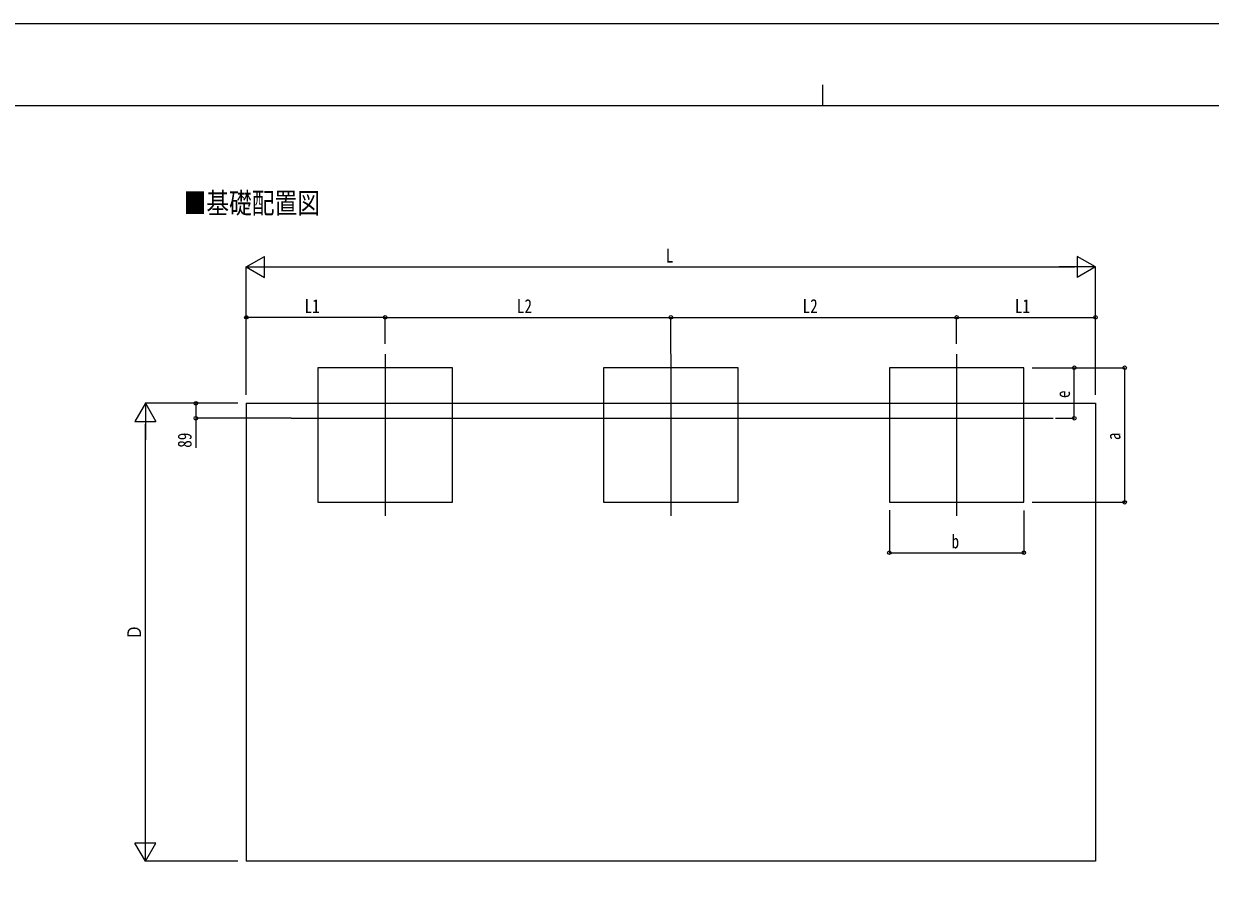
# Model space of a CAD drawing. Units: millimetres, scale not verified. Extents: x -10512 to 10512, y -7425 to 7425.
# Drawn here: x -4765 to 2294, y 2354 to 7425 of the extents above; entities that cross this region are included whole.
import ezdxf
from ezdxf.enums import TextEntityAlignment as Align

# ---------------------------------------------------------------- set-up
doc = ezdxf.new("R2010")
doc.units = ezdxf.units.MM
doc.header["$LTSCALE"] = 40
for name, color, linetype in [('0-2_USER1', 3, 'Continuous'), ('0-3_YKK_12', 2, 'Continuous'), ('0-5_YKK_A1', 4, 'Continuous'), ('0-6_YKK_D', 6, 'Continuous'), ('0-7_YKK_ZWAK', 7, 'Continuous')]:
    doc.layers.add(name, color=color, linetype=linetype)
doc.styles.add('ＭＳ ゴシック', font='')
doc.styles.get('ＭＳ ゴシック').set_extended_font_data('MS Gothic')

msp = doc.modelspace()

# ---------------------------------------------------------------- linework, layer by layer
at = {"layer": '0-3_YKK_12'}
for p, q in [((-2615, 5459.8), (-2615, 4497.28)), ((-915, 5459.8), (-915, 4497.28)), ((785, 5459.8), (785, 4497.28)), ((-3173.67, 5078.46), (1359.25, 5078.46))]:
    msp.add_line(p, q, dxfattribs=at)
at = {"layer": '0-5_YKK_A1'}
for p, q in [((-3441, 5167.46), (1611, 5167.46)), ((-3441, 5167.46), (-3441, 2443.46)), ((1611, 5167.46), (1611, 2443.46)), ((1611, 2443.46), (-3441, 2443.46))]:
    msp.add_line(p, q, dxfattribs=at)
for points in [[(-3015, 4578.54), (-2215, 4578.54), (-2215, 5378.54), (-3015, 5378.54)], [(-1315, 4578.54), (-515, 4578.54), (-515, 5378.54), (-1315, 5378.54)], [(385, 4578.54), (1185, 4578.54), (1185, 5378.54), (385, 5378.54)]]:
    msp.add_lwpolyline(points, close=True, dxfattribs=at)
at = {"layer": '0-6_YKK_D'}
for p, q in [((-3441, 5978.54), (-3332.74, 6041.04)), ((-3332.74, 5916.04), (-3332.74, 6041.04)), ((1611, 5978.54), (1502.75, 6041.04)), ((1502.75, 6041.04), (1502.75, 5916.04)), ((-3441, 5217.46), (-3441, 5979.54)), ((-3441, 5978.54), (-3332.74, 5916.04)), ((-3441, 5978.54), (-3224.49, 5978.54)), ((-3316, 5978.54), (1486, 5978.54)), ((1611, 5978.54), (1394.5, 5978.54)), ((1611, 5978.54), (1502.75, 5916.04)), ((1611, 5217.46), (1611, 5979.54)), ((-3441, 5521.92), (-3441, 5679.54)), ((-2615, 5678.54), (-3441, 5678.54)), ((-2615, 5521.92), (-2615, 5679.54)), ((-2615, 5521.92), (-2615, 5679.54)), ((-2615, 5678.54), (-915, 5678.54)), ((-915, 5460.8), (-915, 5679.54)), ((-915, 5460.8), (-915, 5679.54)), ((-915, 5678.54), (785, 5678.54)), ((785, 5521.92), (785, 5679.54)), ((785, 5521.92), (785, 5679.54)), ((785, 5678.54), (1611, 5678.54)), ((1611, 5521.92), (1611, 5679.54)), ((1235, 5378.54), (1786, 5378.54)), ((1236, 5378.54), (1486, 5378.54)), ((1485, 5078.54), (1485, 5378.54)), ((1785, 4578.54), (1785, 5378.54)), ((-4041, 5167.46), (-4103.5, 5059.21)), ((-3491, 5167.46), (-4042, 5167.46)), ((-4041, 5167.46), (-3978.5, 5059.21)), ((-4041, 5167.46), (-4041, 4950.95)), ((-3491, 5167.46), (-3742, 5167.46)), ((-4103.5, 5059.21), (-3978.5, 5059.21)), ((-4041, 2568.46), (-4041, 5042.46)), ((-3174.67, 5078.46), (-3742, 5078.46)), ((1373.82, 5078.54), (1486, 5078.54)), ((385, 4531.45), (385, 4277.54)), ((1185, 4529.53), (1185, 4277.54)), ((1235, 4578.54), (1786, 4578.54)), ((385, 4278.54), (1185, 4278.54)), ((-4041, 2443.46), (-4041, 2659.97)), ((-4041, 2443.46), (-4103.5, 2551.71)), ((-3978.5, 2551.71), (-4103.5, 2551.71)), ((-4041, 2443.46), (-3978.5, 2551.71)), ((-3491, 2443.46), (-4042, 2443.46))]:
    msp.add_line(p, q, dxfattribs=at)
msp.add_lwpolyline([(-3741, 5167.46), (-3741, 5078.46), (-3741, 4901.96)], dxfattribs=at)
for centre in [(-3441, 5678.54), (-2615, 5678.54), (-2615, 5678.54), (-915, 5678.54), (-915, 5678.54), (785, 5678.54), (785, 5678.54), (1611, 5678.54), (1485, 5378.54), (1785, 5378.54), (-3741, 5167.46), (-3741, 5078.46), (1485, 5078.54), (1785, 4578.54), (385, 4278.54), (1185, 4278.54)]:
    msp.add_circle(centre, 10.62, dxfattribs=at)
at = {"layer": '0-7_YKK_ZWAK'}
for p, q in [((-12.45, 7062.5), (-12.45, 6937.5)), ((9737.55, 6937.5), (-9762.45, 6937.5))]:
    msp.add_line(p, q, dxfattribs=at)
msp.add_lwpolyline([(-10512.5, -7425), (10512.5, -7425), (10512.5, 7425), (-10512.5, 7425)], close=True, dxfattribs=at)

# ---------------------------------------------------------------- texts
at = {"layer": '0-2_USER1', "style": 'ＭＳ ゴシック', "width": 0.8}
msp.add_text('■基礎配置図', height=123.8, dxfattribs=at).set_placement((-3813.51, 6259.2), align=Align.BOTTOM_LEFT)
at = {"layer": '0-6_YKK_D', "style": 'ＭＳ ゴシック', "width": 0.8}
for s, p in [('L', (-945, 5979.54)), ('L1', (-3094, 5679.54)), ('L2', (-1831, 5679.54)), ('L2', (-131, 5679.54)), ('L1', (1132, 5679.54)), ('b', (755, 4279.54))]:
    msp.add_text(s, height=82.48, dxfattribs=at).set_placement(p, align=Align.BOTTOM_LEFT)
for s, p in [('e', (1484, 5198.54)), ('89', (-3742, 4902.96)), ('a', (1784, 4948.54)), ('Ｄ', (-4042, 3760.46))]:
    msp.add_text(s, height=82.48, rotation=90, dxfattribs=at).set_placement(p, align=Align.BOTTOM_LEFT)

doc.saveas('drawing.dxf')
